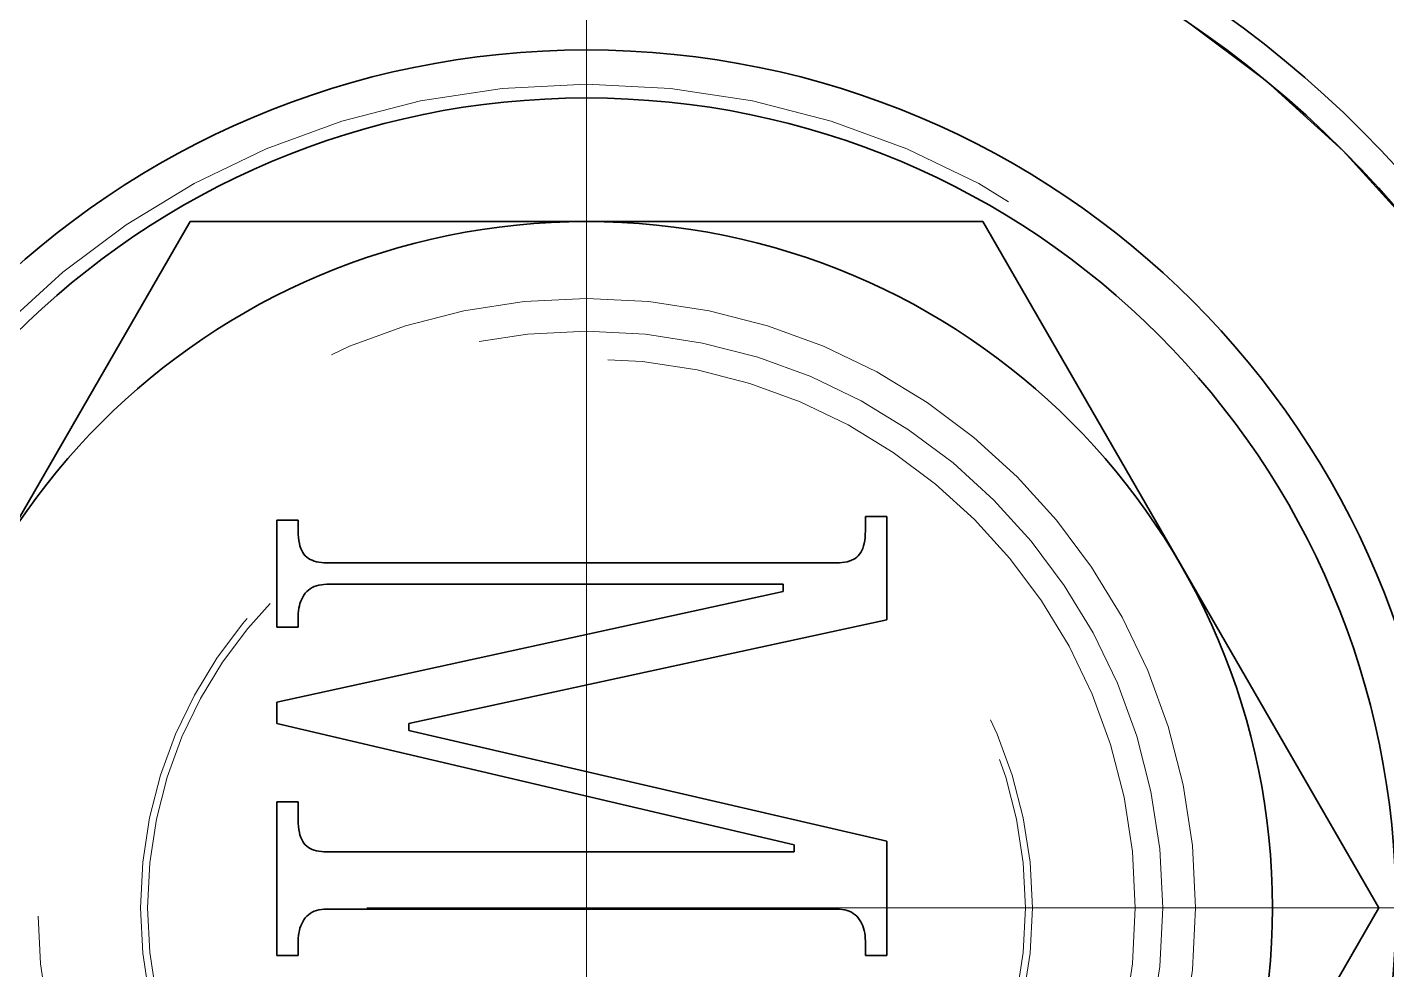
# Model space of a CAD drawing. Header units: millimetres. Extents: x -10155 to 20189, y -25550 to -22580.
# Drawn here: x -8983.82 to -8973.91, y -23839.96 to -23833.09 of the extents above; entities that cross this region are included whole.
import ezdxf

# ---------------------------------------------------------------- set-up
doc = ezdxf.new("R2010")
doc.units = ezdxf.units.MM
for name, pattern in [('CENTER-HOKUTO', [23, 20, -1, 1, -1]), ('DASHDOT', [18.5, 12, -3, 0.5, -3]), ('HIDDEN-HOKUTO', [3.8, 2.5, -1.3])]:
    doc.linetypes.add(name, pattern=pattern)
doc.layers.add('AM_7', color=2, linetype='CENTER-HOKUTO', lineweight=30)
doc.layers.add('AM_HID', color=1, linetype='HIDDEN-HOKUTO', lineweight=25)

msp = doc.modelspace()

# ---------------------------------------------------------------- linework, layer by layer
at = {"color": 7, "lineweight": 35, "ltscale": 0.144319}
for p, q in [((-8985.5224, -23839.5036), (-8982.6372, -23834.5036)), ((-8976.8576, -23834.5036), (-8973.9724, -23839.5036)), ((-8973.9724, -23839.5036), (-8976.8576, -23844.5036))]:
    msp.add_line(p, q, dxfattribs=at)
at = {"color": 7, "lineweight": 35, "ltscale": 0.072241}
msp.add_line((-8982.6372, -23834.5036), (-8979.7475, -23834.5036), dxfattribs=at)
at = {"color": 7, "lineweight": 35, "ltscale": 0.072247}
msp.add_line((-8979.7475, -23834.5036), (-8976.8576, -23834.5036), dxfattribs=at)
at = {"color": 7, "lineweight": 35, "ltscale": 0.019501}
msp.add_line((-8982.0048, -23837.4593), (-8982.0048, -23836.6792), dxfattribs=at)
at = {"color": 7, "lineweight": 35, "ltscale": 0.003906}
for p, q in [((-8982.0048, -23836.6792), (-8981.8486, -23836.6792)), ((-8977.7148, -23836.6533), (-8977.5586, -23836.6533)), ((-8981.8486, -23837.4593), (-8982.0048, -23837.4593)), ((-8982.0048, -23838.7333), (-8981.8486, -23838.7333)), ((-8981.8486, -23839.8512), (-8982.0048, -23839.8512)), ((-8977.5586, -23839.8512), (-8977.7148, -23839.8512))]:
    msp.add_line(p, q, dxfattribs=at)
at = {"color": 7, "lineweight": 35, "ltscale": 0.00195}
for p, q in [((-8981.8486, -23836.6792), (-8981.8486, -23836.7572)), ((-8981.8486, -23837.3813), (-8981.8486, -23837.4593))]:
    msp.add_line(p, q, dxfattribs=at)
at = {"color": 7, "lineweight": 35, "ltscale": 0.002599}
for p, q in [((-8977.7148, -23836.7572), (-8977.7148, -23836.6533)), ((-8981.8486, -23839.7473), (-8981.8486, -23839.8512)), ((-8977.7148, -23839.8512), (-8977.7148, -23839.7473))]:
    msp.add_line(p, q, dxfattribs=at)
at = {"color": 7, "lineweight": 35, "ltscale": 0.018849}
msp.add_line((-8977.5586, -23836.6533), (-8977.5586, -23837.4072), dxfattribs=at)
at = {"color": 7, "lineweight": 35, "ltscale": 0.000631069}
for p, q in [((-8981.8486, -23836.7572), (-8981.8481, -23836.7825)), ((-8977.7153, -23836.7825), (-8977.7148, -23836.7572)), ((-8981.8486, -23838.8632), (-8981.8481, -23838.8885))]:
    msp.add_line(p, q, dxfattribs=at)
at = {"color": 7, "lineweight": 35, "ltscale": 0.000592411}
for p, q in [((-8981.8481, -23836.7825), (-8981.8466, -23836.8061)), ((-8977.7168, -23836.8061), (-8977.7153, -23836.7825)), ((-8981.8481, -23838.8885), (-8981.8466, -23838.9121))]:
    msp.add_line(p, q, dxfattribs=at)
at = {"color": 7, "lineweight": 35, "ltscale": 0.00055573}
for p, q in [((-8981.8466, -23836.8061), (-8981.8442, -23836.8282)), ((-8981.8466, -23838.9121), (-8981.8442, -23838.9342))]:
    msp.add_line(p, q, dxfattribs=at)
at = {"color": 7, "lineweight": 35, "ltscale": 0.000522663}
for p, q in [((-8981.8442, -23836.8282), (-8981.8403, -23836.8488)), ((-8981.8442, -23838.9342), (-8981.8403, -23838.9548))]:
    msp.add_line(p, q, dxfattribs=at)
at = {"color": 7, "lineweight": 35, "ltscale": 0.000521557}
msp.add_line((-8977.7231, -23836.8488), (-8977.7194, -23836.8282), dxfattribs=at)
at = {"color": 7, "lineweight": 35, "ltscale": 0.000556433}
msp.add_line((-8977.7194, -23836.8282), (-8977.7168, -23836.8061), dxfattribs=at)
at = {"color": 7, "lineweight": 35, "ltscale": 0.0004871}
msp.add_line((-8981.8403, -23836.8488), (-8981.8359, -23836.8677), dxfattribs=at)
at = {"color": 7, "lineweight": 35, "ltscale": 0.00046033}
msp.add_line((-8981.8359, -23836.8677), (-8981.83, -23836.8852), dxfattribs=at)
at = {"color": 7, "lineweight": 35, "ltscale": 0.000430571}
for p, q in [((-8981.83, -23836.8852), (-8981.8232, -23836.901)), ((-8977.7402, -23836.901), (-8977.7334, -23836.8852)), ((-8981.83, -23838.9912), (-8981.8232, -23839.007))]:
    msp.add_line(p, q, dxfattribs=at)
at = {"color": 7, "lineweight": 35, "ltscale": 0.000408323}
for p, q in [((-8981.8232, -23836.901), (-8981.8154, -23836.9154)), ((-8977.748, -23836.9154), (-8977.7402, -23836.901)), ((-8981.8232, -23839.007), (-8981.8154, -23839.0213))]:
    msp.add_line(p, q, dxfattribs=at)
at = {"color": 7, "lineweight": 35, "ltscale": 0.000386648}
for p, q in [((-8981.8154, -23836.9154), (-8981.8066, -23836.9281)), ((-8977.7568, -23836.9281), (-8977.748, -23836.9154)), ((-8981.8154, -23839.0213), (-8981.8066, -23839.0341))]:
    msp.add_line(p, q, dxfattribs=at)
at = {"color": 7, "lineweight": 35, "ltscale": 0.000370914}
for p, q in [((-8981.8066, -23836.9281), (-8981.7968, -23836.9392)), ((-8977.7666, -23836.9392), (-8977.7568, -23836.9281))]:
    msp.add_line(p, q, dxfattribs=at)
at = {"color": 7, "lineweight": 35, "ltscale": 0.000374074}
for p, q in [((-8981.7968, -23836.9392), (-8981.7856, -23836.9491)), ((-8977.7778, -23836.9491), (-8977.7666, -23836.9392))]:
    msp.add_line(p, q, dxfattribs=at)
at = {"color": 7, "lineweight": 35, "ltscale": 0.000458424}
msp.add_line((-8977.7334, -23836.8852), (-8977.7277, -23836.8677), dxfattribs=at)
at = {"color": 7, "lineweight": 35, "ltscale": 0.000488512}
msp.add_line((-8977.7277, -23836.8677), (-8977.7231, -23836.8488), dxfattribs=at)
at = {"color": 7, "lineweight": 35, "ltscale": 0.000367128}
for p, q in [((-8981.7856, -23836.9491), (-8981.7739, -23836.958)), ((-8977.7895, -23836.958), (-8977.7778, -23836.9491)), ((-8981.7856, -23839.0551), (-8981.7739, -23839.064))]:
    msp.add_line(p, q, dxfattribs=at)
at = {"color": 7, "lineweight": 35, "ltscale": 0.000382726}
for p, q in [((-8981.7739, -23836.958), (-8981.7607, -23836.9658)), ((-8977.8027, -23836.9658), (-8977.7895, -23836.958)), ((-8981.7739, -23839.064), (-8981.7607, -23839.0718))]:
    msp.add_line(p, q, dxfattribs=at)
at = {"color": 7, "lineweight": 35, "ltscale": 0.000386939}
for p, q in [((-8981.7607, -23836.9658), (-8981.7468, -23836.9725)), ((-8977.8166, -23836.9725), (-8977.8027, -23836.9658)), ((-8981.7607, -23839.0718), (-8981.7468, -23839.0785))]:
    msp.add_line(p, q, dxfattribs=at)
at = {"color": 7, "lineweight": 35, "ltscale": 0.000398714}
msp.add_line((-8981.7468, -23836.9725), (-8981.7319, -23836.9783), dxfattribs=at)
at = {"color": 7, "lineweight": 35, "ltscale": 0.000419617}
for p, q in [((-8981.7319, -23836.9783), (-8981.7158, -23836.9829)), ((-8977.8479, -23836.9829), (-8977.8317, -23836.9783))]:
    msp.add_line(p, q, dxfattribs=at)
at = {"color": 7, "lineweight": 35, "ltscale": 0.000442602}
msp.add_line((-8981.7158, -23836.9829), (-8981.6984, -23836.9866), dxfattribs=at)
at = {"color": 7, "lineweight": 35, "ltscale": 0.000462442}
for p, q in [((-8981.6984, -23836.9866), (-8981.6801, -23836.9892)), ((-8977.8833, -23836.9892), (-8977.8649, -23836.9866))]:
    msp.add_line(p, q, dxfattribs=at)
at = {"color": 7, "lineweight": 35, "ltscale": 0.000477662}
for p, q in [((-8981.6801, -23836.9892), (-8981.6611, -23836.9907)), ((-8977.9023, -23836.9907), (-8977.8833, -23836.9892)), ((-8981.6801, -23839.0952), (-8981.6611, -23839.0967))]:
    msp.add_line(p, q, dxfattribs=at)
at = {"color": 7, "lineweight": 35, "ltscale": 0.000512841}
for p, q in [((-8981.6611, -23836.9907), (-8981.6406, -23836.9912)), ((-8977.9228, -23836.9912), (-8977.9023, -23836.9907))]:
    msp.add_line(p, q, dxfattribs=at)
at = {"color": 7, "lineweight": 35, "ltscale": 0.092944}
for p, q in [((-8981.6406, -23836.9912), (-8977.9228, -23836.9912)), ((-8977.9228, -23839.5132), (-8981.6406, -23839.5132))]:
    msp.add_line(p, q, dxfattribs=at)
at = {"color": 7, "lineweight": 35, "ltscale": 0.000436628}
msp.add_line((-8977.8649, -23836.9866), (-8977.8479, -23836.9829), dxfattribs=at)
at = {"color": 7, "lineweight": 35, "ltscale": 0.000404419}
msp.add_line((-8977.8317, -23836.9783), (-8977.8166, -23836.9725), dxfattribs=at)
at = {"color": 7, "lineweight": 35, "ltscale": 0.094477}
msp.add_line((-8982.0048, -23838.0052), (-8978.3127, -23837.1992), dxfattribs=at)
at = {"color": 7, "lineweight": 35, "ltscale": 0.0004173}
msp.add_line((-8981.8066, -23837.2256), (-8981.8154, -23837.2398), dxfattribs=at)
at = {"color": 7, "lineweight": 35, "ltscale": 0.000413851}
for p, q in [((-8981.7968, -23837.2123), (-8981.8066, -23837.2256)), ((-8981.7968, -23839.5783), (-8981.8066, -23839.5916)), ((-8977.7568, -23839.5916), (-8977.7666, -23839.5783))]:
    msp.add_line(p, q, dxfattribs=at)
at = {"color": 7, "lineweight": 35, "ltscale": 0.000417495}
for p, q in [((-8981.7856, -23837.1999), (-8981.7968, -23837.2123)), ((-8981.7856, -23839.5659), (-8981.7968, -23839.5783)), ((-8977.7666, -23839.5783), (-8977.7778, -23839.5659))]:
    msp.add_line(p, q, dxfattribs=at)
at = {"color": 7, "lineweight": 35, "ltscale": 0.000402627}
for p, q in [((-8981.7739, -23837.1889), (-8981.7856, -23837.1999)), ((-8981.7739, -23839.5548), (-8981.7856, -23839.5659)), ((-8977.7778, -23839.5659), (-8977.7895, -23839.5548))]:
    msp.add_line(p, q, dxfattribs=at)
at = {"color": 7, "lineweight": 35, "ltscale": 0.000410164}
for p, q in [((-8981.7607, -23837.1791), (-8981.7739, -23837.1889)), ((-8981.7607, -23839.5451), (-8981.7739, -23839.5548)), ((-8977.7895, -23839.5548), (-8977.8027, -23839.5451))]:
    msp.add_line(p, q, dxfattribs=at)
at = {"color": 7, "lineweight": 35, "ltscale": 0.000407059}
for p, q in [((-8981.7468, -23837.1706), (-8981.7607, -23837.1791)), ((-8981.7468, -23839.5366), (-8981.7607, -23839.5451)), ((-8977.8027, -23839.5451), (-8977.8166, -23839.5366))]:
    msp.add_line(p, q, dxfattribs=at)
at = {"color": 7, "lineweight": 35, "ltscale": 0.000412905}
for p, q in [((-8981.7319, -23837.1635), (-8981.7468, -23837.1706)), ((-8981.7319, -23839.5295), (-8981.7468, -23839.5366))]:
    msp.add_line(p, q, dxfattribs=at)
at = {"color": 7, "lineweight": 35, "ltscale": 0.000428379}
msp.add_line((-8981.7158, -23837.1577), (-8981.7319, -23837.1635), dxfattribs=at)
at = {"color": 7, "lineweight": 35, "ltscale": 0.000448206}
msp.add_line((-8981.6984, -23837.1531), (-8981.7158, -23837.1577), dxfattribs=at)
at = {"color": 7, "lineweight": 35, "ltscale": 0.000464852}
msp.add_line((-8981.6801, -23837.1499), (-8981.6984, -23837.1531), dxfattribs=at)
at = {"color": 7, "lineweight": 35, "ltscale": 0.000478572}
msp.add_line((-8981.6611, -23837.1479), (-8981.6801, -23837.1499), dxfattribs=at)
at = {"color": 7, "lineweight": 35, "ltscale": 0.000512946}
msp.add_line((-8981.6406, -23837.1473), (-8981.6611, -23837.1479), dxfattribs=at)
at = {"color": 7, "lineweight": 35, "ltscale": 0.083197}
msp.add_line((-8978.3127, -23837.1473), (-8981.6406, -23837.1473), dxfattribs=at)
at = {"color": 7, "lineweight": 35, "ltscale": 0.001299}
for p, q in [((-8978.3127, -23837.1992), (-8978.3127, -23837.1473)), ((-8981.0427, -23838.1613), (-8981.0427, -23838.2132))]:
    msp.add_line(p, q, dxfattribs=at)
at = {"color": 7, "lineweight": 35, "ltscale": 0.000476187}
msp.add_line((-8981.8442, -23837.3223), (-8981.8466, -23837.3412), dxfattribs=at)
at = {"color": 7, "lineweight": 35, "ltscale": 0.000461351}
msp.add_line((-8981.8403, -23837.3043), (-8981.8442, -23837.3223), dxfattribs=at)
at = {"color": 7, "lineweight": 35, "ltscale": 0.00044632}
for p, q in [((-8981.8359, -23837.287), (-8981.8403, -23837.3043)), ((-8981.8359, -23839.653), (-8981.8403, -23839.6703))]:
    msp.add_line(p, q, dxfattribs=at)
at = {"color": 7, "lineweight": 35, "ltscale": 0.000437973}
msp.add_line((-8981.83, -23837.2705), (-8981.8359, -23837.287), dxfattribs=at)
at = {"color": 7, "lineweight": 35, "ltscale": 0.000429171}
msp.add_line((-8981.8232, -23837.2547), (-8981.83, -23837.2705), dxfattribs=at)
at = {"color": 7, "lineweight": 35, "ltscale": 0.00042111}
msp.add_line((-8981.8154, -23837.2398), (-8981.8232, -23837.2547), dxfattribs=at)
at = {"color": 7, "lineweight": 35, "ltscale": 0.000511315}
msp.add_line((-8981.8481, -23837.3608), (-8981.8486, -23837.3813), dxfattribs=at)
at = {"color": 7, "lineweight": 35, "ltscale": 0.000491174}
msp.add_line((-8981.8466, -23837.3412), (-8981.8481, -23837.3608), dxfattribs=at)
at = {"color": 7, "lineweight": 35, "ltscale": 0.08912}
msp.add_line((-8977.5586, -23837.4072), (-8981.0427, -23838.1613), dxfattribs=at)
at = {"color": 7, "lineweight": 35, "ltscale": 0.003901}
msp.add_line((-8982.0048, -23838.1613), (-8982.0048, -23838.0052), dxfattribs=at)
at = {"color": 7, "lineweight": 35, "ltscale": 0.096807}
msp.add_line((-8978.2348, -23839.0453), (-8982.0048, -23838.1613), dxfattribs=at)
at = {"color": 7, "lineweight": 35, "ltscale": 0.089404}
msp.add_line((-8981.0427, -23838.2132), (-8977.5586, -23839.0192), dxfattribs=at)
at = {"color": 7, "lineweight": 35, "ltscale": 0.02795}
msp.add_line((-8982.0048, -23839.8512), (-8982.0048, -23838.7333), dxfattribs=at)
at = {"color": 7, "lineweight": 35, "ltscale": 0.003249}
msp.add_line((-8981.8486, -23838.7333), (-8981.8486, -23838.8632), dxfattribs=at)
at = {"color": 7, "lineweight": 35, "ltscale": 0.000487843}
msp.add_line((-8981.8403, -23838.9548), (-8981.8359, -23838.9738), dxfattribs=at)
at = {"color": 7, "lineweight": 35, "ltscale": 0.000459607}
msp.add_line((-8981.8359, -23838.9738), (-8981.83, -23838.9912), dxfattribs=at)
at = {"color": 7, "lineweight": 35, "ltscale": 0.0208}
msp.add_line((-8977.5586, -23839.0192), (-8977.5586, -23839.8512), dxfattribs=at)
at = {"color": 7, "lineweight": 35, "ltscale": 0.000371489}
msp.add_line((-8981.8066, -23839.0341), (-8981.7968, -23839.0453), dxfattribs=at)
at = {"color": 7, "lineweight": 35, "ltscale": 0.00037357}
msp.add_line((-8981.7968, -23839.0453), (-8981.7856, -23839.0551), dxfattribs=at)
at = {"color": 7, "lineweight": 35, "ltscale": 0.000398987}
msp.add_line((-8981.7468, -23839.0785), (-8981.7319, -23839.0843), dxfattribs=at)
at = {"color": 7, "lineweight": 35, "ltscale": 0.000419404}
msp.add_line((-8981.7319, -23839.0843), (-8981.7158, -23839.0889), dxfattribs=at)
at = {"color": 7, "lineweight": 35, "ltscale": 0.000442915}
msp.add_line((-8981.7158, -23839.0889), (-8981.6984, -23839.0926), dxfattribs=at)
at = {"color": 7, "lineweight": 35, "ltscale": 0.000462228}
msp.add_line((-8981.6984, -23839.0926), (-8981.6801, -23839.0952), dxfattribs=at)
at = {"color": 7, "lineweight": 35, "ltscale": 0.000512879}
msp.add_line((-8981.6611, -23839.0967), (-8981.6406, -23839.0973), dxfattribs=at)
at = {"color": 7, "lineweight": 35, "ltscale": 0.085144}
msp.add_line((-8981.6406, -23839.0973), (-8978.2348, -23839.0973), dxfattribs=at)
at = {"color": 7, "lineweight": 35, "ltscale": 0.0013}
msp.add_line((-8978.2348, -23839.0973), (-8978.2348, -23839.0453), dxfattribs=at)
at = {"color": 7, "lineweight": 35, "ltscale": 0.000464986}
for p, q in [((-8981.6801, -23839.5158), (-8981.6984, -23839.5191)), ((-8977.8649, -23839.5191), (-8977.8833, -23839.5158))]:
    msp.add_line(p, q, dxfattribs=at)
at = {"color": 7, "lineweight": 35, "ltscale": 0.000478494}
for p, q in [((-8981.6611, -23839.5139), (-8981.6801, -23839.5158)), ((-8977.8833, -23839.5158), (-8977.9023, -23839.5139))]:
    msp.add_line(p, q, dxfattribs=at)
at = {"color": 7, "lineweight": 35, "ltscale": 0.000512996}
for p, q in [((-8981.6406, -23839.5132), (-8981.6611, -23839.5139)), ((-8977.9023, -23839.5139), (-8977.9228, -23839.5132))]:
    msp.add_line(p, q, dxfattribs=at)
at = {"color": 7, "lineweight": 35, "ltscale": 0.000421786}
for p, q in [((-8981.8154, -23839.6058), (-8981.8232, -23839.6207)), ((-8977.7402, -23839.6207), (-8977.748, -23839.6058))]:
    msp.add_line(p, q, dxfattribs=at)
at = {"color": 7, "lineweight": 35, "ltscale": 0.000416652}
for p, q in [((-8981.8066, -23839.5916), (-8981.8154, -23839.6058)), ((-8977.748, -23839.6058), (-8977.7568, -23839.5916))]:
    msp.add_line(p, q, dxfattribs=at)
at = {"color": 7, "lineweight": 35, "ltscale": 0.000428639}
for p, q in [((-8981.7158, -23839.5236), (-8981.7319, -23839.5295)), ((-8977.8317, -23839.5295), (-8977.8479, -23839.5236))]:
    msp.add_line(p, q, dxfattribs=at)
at = {"color": 7, "lineweight": 35, "ltscale": 0.000447819}
msp.add_line((-8981.6984, -23839.5191), (-8981.7158, -23839.5236), dxfattribs=at)
at = {"color": 7, "lineweight": 35, "ltscale": 0.000441915}
msp.add_line((-8977.8479, -23839.5236), (-8977.8649, -23839.5191), dxfattribs=at)
at = {"color": 7, "lineweight": 35, "ltscale": 0.000418416}
msp.add_line((-8977.8166, -23839.5366), (-8977.8317, -23839.5295), dxfattribs=at)
at = {"color": 7, "lineweight": 35, "ltscale": 0.000492696}
for p, q in [((-8981.8466, -23839.7072), (-8981.8481, -23839.7268)), ((-8977.7153, -23839.7268), (-8977.7168, -23839.7072))]:
    msp.add_line(p, q, dxfattribs=at)
at = {"color": 7, "lineweight": 35, "ltscale": 0.000474674}
msp.add_line((-8981.8442, -23839.6884), (-8981.8466, -23839.7072), dxfattribs=at)
at = {"color": 7, "lineweight": 35, "ltscale": 0.000462097}
msp.add_line((-8981.8403, -23839.6703), (-8981.8442, -23839.6884), dxfattribs=at)
at = {"color": 7, "lineweight": 35, "ltscale": 0.000437254}
msp.add_line((-8981.83, -23839.6365), (-8981.8359, -23839.653), dxfattribs=at)
at = {"color": 7, "lineweight": 35, "ltscale": 0.000429871}
for p, q in [((-8981.8232, -23839.6207), (-8981.83, -23839.6365)), ((-8977.7334, -23839.6365), (-8977.7402, -23839.6207))]:
    msp.add_line(p, q, dxfattribs=at)
at = {"color": 7, "lineweight": 35, "ltscale": 0.000435247}
msp.add_line((-8977.7277, -23839.653), (-8977.7334, -23839.6365), dxfattribs=at)
at = {"color": 7, "lineweight": 35, "ltscale": 0.000447861}
msp.add_line((-8977.7231, -23839.6703), (-8977.7277, -23839.653), dxfattribs=at)
at = {"color": 7, "lineweight": 35, "ltscale": 0.000460846}
msp.add_line((-8977.7194, -23839.6884), (-8977.7231, -23839.6703), dxfattribs=at)
at = {"color": 7, "lineweight": 35, "ltscale": 0.000475497}
msp.add_line((-8977.7168, -23839.7072), (-8977.7194, -23839.6884), dxfattribs=at)
at = {"color": 7, "lineweight": 35, "ltscale": 0.000510552}
for p, q in [((-8981.8481, -23839.7268), (-8981.8486, -23839.7473)), ((-8977.7148, -23839.7473), (-8977.7153, -23839.7268))]:
    msp.add_line(p, q, dxfattribs=at)
at = {"color": 7, "lineweight": 35}
for radius in [8, 7.8, 6.25, 5.9, 5]:
    msp.add_circle((-8979.7475, -23839.5036), radius, dxfattribs=at)
at = {"layer": 'AM_7', "color": 2, "linetype": 'DASHDOT', "lineweight": 13}
for p, q in [((-8979.7475, -23829.1036), (-8979.7475, -23849.9036)), ((-8969.3474, -23839.5036), (-8990.1474, -23839.5036))]:
    msp.add_line(p, q, dxfattribs=at)
at = {"layer": 'AM_HID', "color": 1, "lineweight": 13, "ltscale": 5}
for radius in [7.8, 6, 4.44, 4.2, 4.2, 4, 3.25, 3.2]:
    msp.add_circle((-8979.7475, -23839.5036), radius, dxfattribs=at)

doc.saveas('drawing.dxf')
